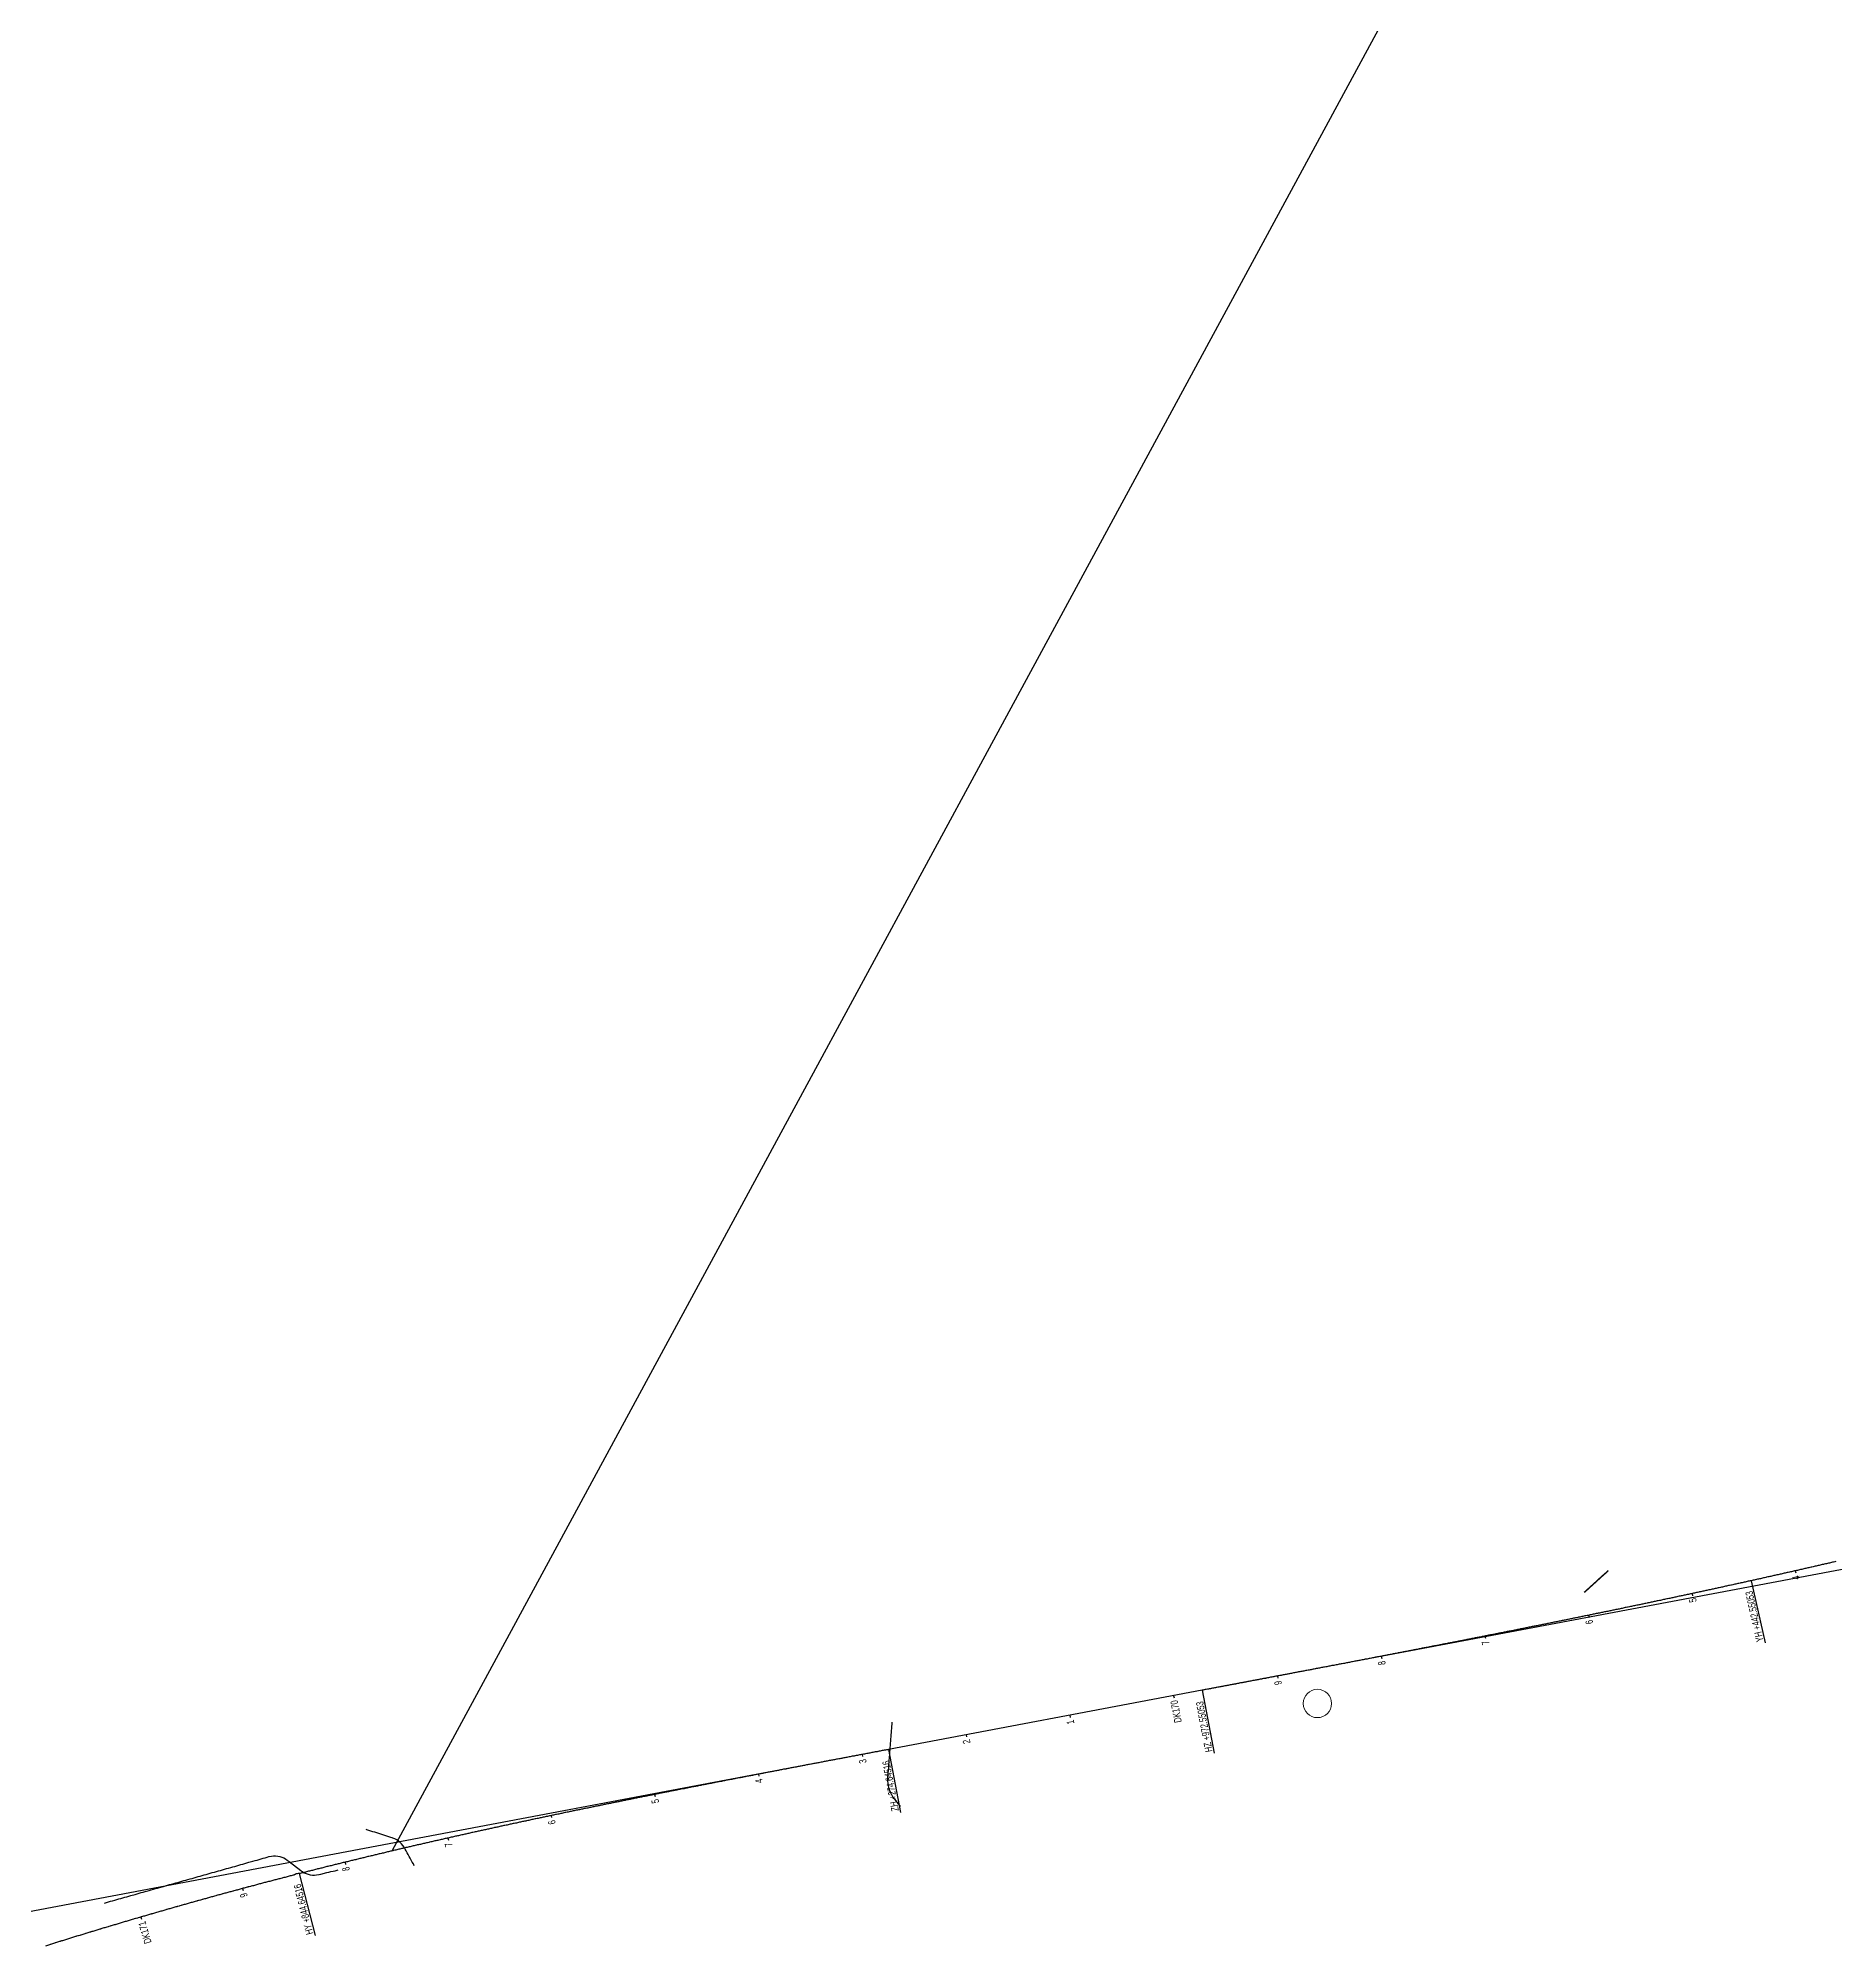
# Model space of a CAD drawing. Header units: millimetres. Extents: x 497834 to 621495, y 3353175 to 3430424.
# Drawn here: x 520217 to 521918, y 3369930 to 3371735 of the extents above; entities that cross this region are included whole.
import ezdxf

# ---------------------------------------------------------------- set-up
doc = ezdxf.new("R2010")
doc.units = ezdxf.units.MM
for name, color, linetype in [('DK改路中线', 7, 'Continuous'), ('dl6', 7, 'Continuous'), ('房屋圆', 7, 'Continuous'), ('沪乍杭打线-0.0-200.8段-施工系转设计系成果-2000坐标系-左线_中线_交点', 7, 'Continuous'), ('沪乍杭打线-0.0-200.8段-施工系转设计系成果-2000坐标系-左线_五大桩', 7, 'Continuous'), ('沪乍杭打线-0.0-200.8段-施工系转设计系成果-2000坐标系-左线_里程', 7, 'Continuous'), ('连接线', 3, 'Continuous')]:
    doc.layers.add(name, color=color, linetype=linetype)
doc.styles.add('PM_LC', font='slromans.shx', dxfattribs={"width": 0.75, "bigfont": 'hztxt.shx'})
doc.styles.add('PM_QX', font='slromans.shx', dxfattribs={"width": 0.75, "bigfont": 'hztxt.shx'})

msp = doc.modelspace()

# ---------------------------------------------------------------- linework, layer by layer
at = {"layer": 'DK改路中线', "color": 3, "linetype": 'Continuous', "ltscale": 2, "const_width": 1.4, "flags": 128}
msp.add_lwpolyline([(521680.5, 3370264), (521682, 3370265.4), (521683.5, 3370266.7), (521686.4, 3370269.4), (521687.9, 3370270.7), (521689.4, 3370272.1), (521690.9, 3370273.4), (521692.4, 3370274.8), (521693.8, 3370276.1), (521695.3, 3370277.5), (521698.3, 3370280.2), (521699.8, 3370281.5), (521701.3, 3370282.8), (521702.7, 3370284.2), (521703.3, 3370284.7)], dxfattribs=at)
at = {"layer": 'DK改路中线', "color": 3, "linetype": 'Continuous', "ltscale": 2, "flags": 128}
for points in [[(521025.3, 3370141.2), (521025.1, 3370139.2), (521025, 3370137.2), (521024.8, 3370135.2), (521024.7, 3370133.2), (521024.5, 3370131.3), (521024.4, 3370129.3), (521024.2, 3370127.3), (521024, 3370125.3), (521023.9, 3370123.3), (521023.7, 3370121.3), (521023.6, 3370119.3), (521023.4, 3370117.3), (521023.3, 3370115.3), (521023.1, 3370113.3), (521022.9, 3370111.3), (521022.6, 3370107.3), (521022.5, 3370105.3), (521022.3, 3370103.3), (521022.2, 3370101.3), (521022, 3370099.3), (521021.9, 3370097.4), (521021.7, 3370095.4), (521021.5, 3370093.4), (521021.4, 3370091.4), (521021.2, 3370089.5, 0.188306), (521021.2, 3370089.4), (521021.1, 3370087.4), (521021.2, 3370085.4), (521021.4, 3370083.4), (521021.7, 3370081.4), (521022.1, 3370079.5), (521022.7, 3370077.6), (521023.4, 3370075.7), (521024.2, 3370073.9), (521025.2, 3370072.1), (521026.3, 3370070.4), (521027.4, 3370068.8), (521027.6, 3370068.6), (521028.7, 3370067.2), (521029.9, 3370065.6), (521031.1, 3370064.1), (521032.4, 3370062.5), (521033.2, 3370061.4)], [(520573.3, 3370005.4), (520572.4, 3370007.1), (520571.4, 3370008.9), (520570.4, 3370010.6), (520569.4, 3370012.4), (520568.5, 3370014.1), (520567.5, 3370015.9), (520566.5, 3370017.6), (520565.6, 3370019.4), (520564.6, 3370021.1), (520563.9, 3370022.4, 0.191102), (520563.6, 3370022.8), (520562.5, 3370024.5), (520561.2, 3370026.1), (520559.8, 3370027.5), (520558.3, 3370028.8), (520556.6, 3370029.9), (520554.9, 3370030.8), (520553, 3370031.6), (520552.4, 3370031.7), (520551.1, 3370032.2), (520549.2, 3370032.8), (520547.3, 3370033.4), (520545.4, 3370034), (520543.5, 3370034.6), (520541.6, 3370035.2), (520537.8, 3370036.4), (520535.9, 3370037), (520534, 3370037.6), (520532.1, 3370038.2), (520528.2, 3370039.5), (520527.7, 3370039.6)], [(520280.1, 3369970.1), (520282.1, 3369970.6), (520284, 3369971.2), (520285.9, 3369971.7), (520287.8, 3369972.2), (520289.8, 3369972.8), (520291.7, 3369973.3), (520293.6, 3369973.9), (520295.5, 3369974.4), (520297.4, 3369975), (520299.4, 3369975.5), (520301.3, 3369976), (520303.2, 3369976.6), (520305.1, 3369977.1), (520309, 3369978.2), (520310.9, 3369978.8), (520312.8, 3369979.3), (520314.8, 3369979.9), (520316.7, 3369980.4), (520318.6, 3369980.9), (520322.5, 3369982), (520324.4, 3369982.6), (520326.3, 3369983.1), (520328.2, 3369983.7), (520330.2, 3369984.2), (520332.1, 3369984.7), (520335.9, 3369985.8), (520337.9, 3369986.4), (520339.8, 3369986.9), (520341.7, 3369987.5), (520343.6, 3369988), (520345.6, 3369988.5), (520347.5, 3369989.1), (520349.4, 3369989.6), (520353.3, 3369990.7), (520355.2, 3369991.3), (520357.1, 3369991.8), (520359, 3369992.3), (520361, 3369992.9), (520362.9, 3369993.4), (520366.7, 3369994.5), (520368.7, 3369995.1), (520370.6, 3369995.6), (520372.5, 3369996.2), (520374.4, 3369996.7), (520376.4, 3369997.2), (520380.2, 3369998.3), (520382.1, 3369998.9), (520384.1, 3369999.4), (520386, 3370000), (520387.9, 3370000.5), (520389.8, 3370001), (520393.7, 3370002.1), (520395.6, 3370002.7), (520397.5, 3370003.2), (520399.5, 3370003.8), (520401.4, 3370004.3), (520403.3, 3370004.8), (520407.2, 3370005.9), (520409.1, 3370006.5), (520411, 3370007), (520412.9, 3370007.6), (520414.9, 3370008.1), (520416.8, 3370008.6), (520420.6, 3370009.7), (520422.6, 3370010.3), (520424.5, 3370010.8), (520426.4, 3370011.4), (520428.3, 3370011.9), (520430.3, 3370012.4), (520432.2, 3370013), (520434.1, 3370013.5), (520435.6, 3370014, -0.235314), (520436, 3370014.1), (520438, 3370014.5), (520440, 3370014.7), (520442, 3370014.7), (520444, 3370014.5), (520445.9, 3370014.1), (520447.8, 3370013.5), (520449.7, 3370012.7), (520451.4, 3370011.8), (520453.1, 3370010.6), (520453.1, 3370010.6), (520454.7, 3370009.4), (520465.8, 3370001), (520466.3, 3370000.6, 0.225031), (520467.5, 3369999.8), (520469.2, 3369998.8), (520471, 3369998), (520472.9, 3369997.3), (520474.8, 3369996.8), (520476.8, 3369996.6), (520478.8, 3369996.5), (520480.8, 3369996.7), (520482.8, 3369997), (520483.1, 3369997.1), (520484.7, 3369997.5), (520490.6, 3369998.9), (520492.5, 3369999.3), (520494.4, 3369999.8), (520496.4, 3370000.3), (520498.3, 3370000.7), (520500.3, 3370001.2), (520501.3, 3370001.4)]]:
    msp.add_lwpolyline(points, format="xyb", dxfattribs=at)
at = {"layer": 'dl6', "color": 3, "linetype": 'Continuous', "ltscale": 2, "flags": 128}
msp.add_lwpolyline([(521918.5, 3370293.2), (521917.5, 3370293), (521916.5, 3370292.7), (521915.5, 3370292.5), (521914.6, 3370292.3), (521913.6, 3370292.1), (521913.6, 3370292.1), (521912.6, 3370291.8), (521911.6, 3370291.6), (521910.7, 3370291.4), (521909.7, 3370291.2), (521908.7, 3370291), (521908.7, 3370291), (521907.7, 3370290.7), (521906.8, 3370290.5), (521905.8, 3370290.3), (521904.8, 3370290.1), (521903.8, 3370289.8), (521903.8, 3370289.8), (521902.9, 3370289.6), (521901.9, 3370289.4), (521900.9, 3370289.2), (521899.9, 3370288.9), (521899, 3370288.7), (521899, 3370288.7), (521898, 3370288.5), (521897, 3370288.3), (521896, 3370288), (521895.1, 3370287.8), (521894.1, 3370287.6), (521894.1, 3370287.6), (521893.1, 3370287.4), (521892.1, 3370287.2), (521891.2, 3370286.9), (521890.2, 3370286.7), (521889.2, 3370286.5), (521889.2, 3370286.5), (521888.2, 3370286.3), (521887.3, 3370286), (521886.3, 3370285.8), (521885.3, 3370285.6), (521884.3, 3370285.4), (521884.3, 3370285.4), (521883.4, 3370285.2), (521882.4, 3370284.9), (521881.4, 3370284.7), (521880.4, 3370284.5), (521879.5, 3370284.3), (521879.5, 3370284.3), (521878.5, 3370284.1), (521877.5, 3370283.8), (521876.5, 3370283.6), (521875.6, 3370283.4), (521874.6, 3370283.2), (521874.6, 3370283.2), (521873.6, 3370283), (521872.6, 3370282.7), (521871.7, 3370282.5), (521870.7, 3370282.3), (521869.7, 3370282.1), (521869.7, 3370282.1), (521868.7, 3370281.9), (521867.8, 3370281.6), (521866.8, 3370281.4), (521865.8, 3370281.2), (521864.8, 3370281), (521864.8, 3370281), (521863.9, 3370280.8), (521862.9, 3370280.5), (521861.9, 3370280.3), (521860.9, 3370280.1), (521860, 3370279.9), (521860, 3370279.9), (521859, 3370279.7), (521858, 3370279.4), (521857, 3370279.2), (521856.1, 3370279), (521855.1, 3370278.8), (521855.1, 3370278.8), (521854.1, 3370278.6), (521853.1, 3370278.4), (521852.2, 3370278.1), (521851.2, 3370277.9), (521850.2, 3370277.7), (521850.2, 3370277.7), (521849.2, 3370277.5), (521848.2, 3370277.3), (521847.3, 3370277), (521846.3, 3370276.8), (521845.3, 3370276.6), (521845.3, 3370276.6), (521844.3, 3370276.4), (521843.4, 3370276.2), (521842.4, 3370276), (521841.4, 3370275.7), (521840.4, 3370275.5), (521840.4, 3370275.5), (521839.5, 3370275.3), (521838.6, 3370275.1), (521837.6, 3370274.9), (521836.6, 3370274.7), (521835.7, 3370274.5), (521834.7, 3370274.3), (521833.7, 3370274), (521832.7, 3370273.8), (521831.8, 3370273.6), (521830.8, 3370273.4), (521829.8, 3370273.2), (521828.8, 3370273), (521827.9, 3370272.8), (521826.9, 3370272.5), (521825.9, 3370272.3), (521824.9, 3370272.1), (521823.9, 3370271.9), (521823, 3370271.7), (521822, 3370271.5), (521821, 3370271.3), (521820, 3370271), (521819.1, 3370270.8), (521818.1, 3370270.6), (521817.1, 3370270.4), (521816.1, 3370270.2), (521815.2, 3370270), (521814.2, 3370269.8), (521813.2, 3370269.5), (521812.2, 3370269.3), (521811.2, 3370269.1), (521810.3, 3370268.9), (521809.3, 3370268.7), (521808.3, 3370268.5), (521807.3, 3370268.3), (521806.4, 3370268.1), (521805.4, 3370267.8), (521804.4, 3370267.6), (521803.4, 3370267.4), (521802.5, 3370267.2), (521801.5, 3370267), (521800.5, 3370266.8), (521799.5, 3370266.6), (521798.5, 3370266.4), (521797.6, 3370266.1), (521796.6, 3370265.9), (521795.6, 3370265.7), (521794.6, 3370265.5), (521793.7, 3370265.3), (521792.7, 3370265.1), (521791.7, 3370264.9), (521790.7, 3370264.7), (521789.7, 3370264.5), (521788.8, 3370264.2), (521787.8, 3370264), (521786.8, 3370263.8), (521785.8, 3370263.6), (521784.9, 3370263.4), (521783.9, 3370263.2), (521782.9, 3370263), (521781.9, 3370262.8), (521780.9, 3370262.6), (521780, 3370262.4), (521779, 3370262.1), (521778, 3370261.9), (521777, 3370261.7), (521776.1, 3370261.5), (521775.1, 3370261.3), (521774.1, 3370261.1), (521773.1, 3370260.9), (521772.1, 3370260.7), (521771.2, 3370260.5), (521770.2, 3370260.3), (521769.2, 3370260.1), (521768.2, 3370259.9), (521767.3, 3370259.6), (521766.3, 3370259.4), (521765.3, 3370259.2), (521764.3, 3370259), (521763.3, 3370258.8), (521762.4, 3370258.6), (521761.4, 3370258.4), (521760.4, 3370258.2), (521759.4, 3370258), (521758.5, 3370257.8), (521757.5, 3370257.6), (521756.5, 3370257.4), (521755.5, 3370257.2), (521754.5, 3370256.9), (521753.6, 3370256.7), (521752.6, 3370256.5), (521751.6, 3370256.3), (521750.6, 3370256.1), (521749.6, 3370255.9), (521748.7, 3370255.7), (521747.7, 3370255.5), (521746.7, 3370255.3), (521745.7, 3370255.1), (521744.8, 3370254.9), (521743.8, 3370254.7), (521742.8, 3370254.5), (521741.8, 3370254.3), (521740.8, 3370254.1), (521739.9, 3370253.9), (521738.9, 3370253.6), (521737.9, 3370253.4), (521736.9, 3370253.2), (521735.9, 3370253), (521735, 3370252.8), (521734, 3370252.6), (521733, 3370252.4), (521732, 3370252.2), (521731.1, 3370252), (521730.1, 3370251.8), (521729.1, 3370251.6), (521728.1, 3370251.4), (521727.1, 3370251.2), (521726.2, 3370251), (521725.2, 3370250.8), (521724.2, 3370250.6), (521723.2, 3370250.4), (521722.2, 3370250.2), (521721.3, 3370250), (521720.3, 3370249.8), (521719.3, 3370249.6), (521718.3, 3370249.4), (521717.3, 3370249.1), (521716.4, 3370248.9), (521715.4, 3370248.7), (521714.4, 3370248.5), (521713.4, 3370248.3), (521712.5, 3370248.1), (521711.5, 3370247.9), (521710.5, 3370247.7), (521709.5, 3370247.5), (521708.5, 3370247.3), (521707.6, 3370247.1), (521706.6, 3370246.9), (521705.6, 3370246.7), (521704.6, 3370246.5), (521703.6, 3370246.3), (521702.7, 3370246.1), (521701.7, 3370245.9), (521700.7, 3370245.7), (521699.7, 3370245.5), (521698.7, 3370245.3), (521697.8, 3370245.1), (521696.8, 3370244.9), (521695.8, 3370244.7), (521694.8, 3370244.5), (521693.8, 3370244.3), (521692.9, 3370244.1), (521691.9, 3370243.9), (521690.9, 3370243.7), (521689.9, 3370243.5), (521688.9, 3370243.3), (521688, 3370243.1), (521687, 3370242.9), (521686, 3370242.7), (521685, 3370242.5), (521684, 3370242.3), (521683.1, 3370242.1), (521682.1, 3370241.9), (521681.1, 3370241.7), (521680.1, 3370241.5), (521679.2, 3370241.3), (521678.2, 3370241.1), (521677.2, 3370240.9), (521676.2, 3370240.7), (521675.2, 3370240.5), (521674.3, 3370240.3), (521673.3, 3370240.1), (521672.3, 3370239.9), (521671.3, 3370239.7), (521670.3, 3370239.5), (521669.4, 3370239.3), (521668.4, 3370239.1), (521667.4, 3370238.9), (521666.4, 3370238.7), (521665.4, 3370238.5), (521664.5, 3370238.3), (521663.5, 3370238.1), (521662.5, 3370237.9), (521661.5, 3370237.7), (521660.5, 3370237.5), (521659.6, 3370237.3), (521658.6, 3370237.1), (521657.6, 3370236.9), (521656.6, 3370236.7), (521655.6, 3370236.5), (521654.7, 3370236.3), (521653.7, 3370236.1), (521652.7, 3370235.9), (521651.7, 3370235.7), (521650.7, 3370235.5), (521649.8, 3370235.3), (521648.8, 3370235.1), (521647.8, 3370234.9), (521646.8, 3370234.7), (521645.8, 3370234.5), (521644.8, 3370234.3), (521643.9, 3370234.1), (521642.9, 3370233.9), (521641.9, 3370233.7), (521640.9, 3370233.5), (521639.9, 3370233.3), (521639, 3370233.1), (521638, 3370232.9), (521637, 3370232.7), (521636, 3370232.5), (521635, 3370232.3), (521634.1, 3370232.2), (521633.1, 3370232), (521632.1, 3370231.8), (521631.1, 3370231.6), (521630.1, 3370231.4), (521629.2, 3370231.2), (521628.2, 3370231), (521627.2, 3370230.8), (521626.2, 3370230.6), (521625.2, 3370230.4), (521624.3, 3370230.2), (521623.3, 3370230), (521622.3, 3370229.8), (521621.3, 3370229.6), (521620.3, 3370229.4), (521619.4, 3370229.2), (521618.4, 3370229), (521617.4, 3370228.8), (521616.4, 3370228.6), (521615.4, 3370228.4), (521614.5, 3370228.2), (521613.5, 3370228), (521612.5, 3370227.8), (521611.5, 3370227.6), (521610.5, 3370227.4), (521609.5, 3370227.3), (521608.6, 3370227.1), (521607.6, 3370226.9), (521606.6, 3370226.7), (521605.6, 3370226.5), (521604.6, 3370226.3), (521603.7, 3370226.1), (521602.7, 3370225.9), (521601.7, 3370225.7), (521600.7, 3370225.5), (521599.7, 3370225.3), (521598.8, 3370225.1), (521597.8, 3370224.9), (521596.8, 3370224.7), (521595.8, 3370224.5), (521594.8, 3370224.3), (521593.9, 3370224.1), (521592.9, 3370223.9), (521591.9, 3370223.8), (521590.9, 3370223.6), (521589.9, 3370223.4), (521589, 3370223.2), (521588, 3370223), (521587, 3370222.8), (521586, 3370222.6), (521585, 3370222.4), (521584, 3370222.2), (521583.1, 3370222), (521582.1, 3370221.8), (521581.1, 3370221.6), (521580.1, 3370221.4), (521579.1, 3370221.2), (521578.2, 3370221), (521577.2, 3370220.9), (521576.2, 3370220.7), (521575.2, 3370220.5), (521574.2, 3370220.3), (521573.3, 3370220.1), (521572.3, 3370219.9), (521571.3, 3370219.7), (521570.3, 3370219.5), (521569.3, 3370219.3), (521568.3, 3370219.1), (521567.4, 3370218.9), (521566.4, 3370218.7), (521565.4, 3370218.5), (521564.4, 3370218.3), (521563.4, 3370218.2), (521562.5, 3370218), (521561.5, 3370217.8), (521560.5, 3370217.6), (521559.5, 3370217.4), (521558.5, 3370217.2), (521557.6, 3370217), (521556.6, 3370216.8), (521555.6, 3370216.6), (521554.6, 3370216.4), (521553.6, 3370216.2), (521552.6, 3370216), (521551.7, 3370215.9), (521550.7, 3370215.7), (521549.7, 3370215.5), (521548.7, 3370215.3), (521547.7, 3370215.1), (521546.8, 3370214.9), (521545.8, 3370214.7), (521544.8, 3370214.5), (521543.8, 3370214.3), (521542.8, 3370214.1), (521541.8, 3370213.9), (521540.9, 3370213.7), (521539.9, 3370213.6), (521538.9, 3370213.4), (521537.9, 3370213.2), (521536.9, 3370213), (521536, 3370212.8), (521535, 3370212.6), (521534, 3370212.4), (521533, 3370212.2), (521532, 3370212), (521531, 3370211.8), (521530.1, 3370211.6), (521529.1, 3370211.5), (521528.1, 3370211.3), (521527.1, 3370211.1), (521526.1, 3370210.9), (521525.2, 3370210.7), (521524.2, 3370210.5), (521523.2, 3370210.3), (521522.2, 3370210.1), (521521.2, 3370209.9), (521520.3, 3370209.7), (521519.3, 3370209.6), (521518.3, 3370209.4), (521517.3, 3370209.2), (521516.3, 3370209), (521515.3, 3370208.8), (521514.4, 3370208.6), (521513.4, 3370208.4), (521512.4, 3370208.2), (521511.4, 3370208), (521510.4, 3370207.8), (521509.5, 3370207.7), (521508.5, 3370207.5), (521507.5, 3370207.3), (521506.5, 3370207.1), (521505.5, 3370206.9), (521504.5, 3370206.7), (521503.6, 3370206.5), (521502.6, 3370206.3), (521501.6, 3370206.1), (521500.6, 3370206), (521499.6, 3370205.8), (521498.6, 3370205.6), (521497.7, 3370205.4), (521496.7, 3370205.2), (521495.7, 3370205), (521494.7, 3370204.8), (521493.7, 3370204.6), (521492.8, 3370204.4), (521491.8, 3370204.2), (521490.8, 3370204.1), (521489.8, 3370203.9), (521488.8, 3370203.7), (521487.8, 3370203.5), (521486.9, 3370203.3), (521485.9, 3370203.1), (521484.9, 3370202.9), (521483.9, 3370202.7), (521482.9, 3370202.6), (521482, 3370202.4), (521481, 3370202.2), (521480, 3370202), (521479, 3370201.8), (521478, 3370201.6), (521477, 3370201.4), (521476.1, 3370201.2), (521475.1, 3370201), (521474.1, 3370200.9), (521473.1, 3370200.7), (521472.1, 3370200.5), (521471.2, 3370200.3), (521470.2, 3370200.1), (521469.2, 3370199.9), (521468.2, 3370199.7), (521467.2, 3370199.5), (521466.2, 3370199.4), (521465.3, 3370199.2), (521464.3, 3370199), (521463.3, 3370198.8), (521462.3, 3370198.6), (521461.3, 3370198.4), (521460.3, 3370198.2), (521459.4, 3370198), (521458.4, 3370197.8), (521457.4, 3370197.7), (521456.4, 3370197.5), (521455.4, 3370197.3), (521454.5, 3370197.1), (521453.5, 3370196.9), (521452.5, 3370196.7), (521451.5, 3370196.5), (521450.5, 3370196.3), (521449.5, 3370196.2), (521448.6, 3370196), (521447.6, 3370195.8), (521446.6, 3370195.6), (521445.6, 3370195.4), (521444.6, 3370195.2), (521443.6, 3370195), (521442.7, 3370194.8), (521441.7, 3370194.7), (521440.7, 3370194.5), (521439.7, 3370194.3), (521438.7, 3370194.1), (521437.8, 3370193.9), (521436.8, 3370193.7), (521435.8, 3370193.5), (521434.8, 3370193.4), (521433.8, 3370193.2), (521432.8, 3370193), (521431.9, 3370192.8), (521430.9, 3370192.6), (521429.9, 3370192.4), (521428.9, 3370192.2), (521427.9, 3370192), (521426.9, 3370191.9), (521426, 3370191.7), (521425, 3370191.5), (521424, 3370191.3), (521423, 3370191.1), (521422, 3370190.9), (521421.1, 3370190.7), (521420.1, 3370190.5), (521419.1, 3370190.4), (521418.1, 3370190.2), (521417.1, 3370190), (521416.1, 3370189.8), (521415.2, 3370189.6), (521414.2, 3370189.4), (521413.2, 3370189.2), (521412.2, 3370189.1), (521411.2, 3370188.9), (521410.2, 3370188.7), (521409.3, 3370188.5), (521408.3, 3370188.3), (521407.3, 3370188.1), (521406.3, 3370187.9), (521405.3, 3370187.8), (521404.4, 3370187.6), (521403.4, 3370187.4), (521402.4, 3370187.2), (521401.4, 3370187), (521400.4, 3370186.8), (521399.4, 3370186.6), (521398.5, 3370186.4), (521397.5, 3370186.3), (521396.5, 3370186.1), (521395.5, 3370185.9), (521394.5, 3370185.7), (521393.5, 3370185.5), (521392.6, 3370185.3), (521391.6, 3370185.1), (521390.6, 3370185), (521389.6, 3370184.8), (521388.6, 3370184.6), (521387.7, 3370184.4), (521386.7, 3370184.2), (521385.7, 3370184), (521384.7, 3370183.8), (521383.7, 3370183.7), (521382.7, 3370183.5), (521381.8, 3370183.3), (521380.8, 3370183.1), (521379.8, 3370182.9), (521378.8, 3370182.7), (521377.8, 3370182.5), (521376.8, 3370182.4), (521375.9, 3370182.2), (521374.9, 3370182), (521373.9, 3370181.8), (521372.9, 3370181.6), (521371.9, 3370181.4), (521370.9, 3370181.2), (521370, 3370181.1), (521369, 3370180.9), (521368, 3370180.7), (521367, 3370180.5), (521366, 3370180.3), (521365.1, 3370180.1), (521364.1, 3370179.9), (521363.1, 3370179.8), (521362.1, 3370179.6), (521361.1, 3370179.4), (521360.1, 3370179.2), (521359.2, 3370179), (521358.2, 3370178.8), (521357.2, 3370178.6), (521356.2, 3370178.5), (521355.2, 3370178.3), (521354.2, 3370178.1), (521353.3, 3370177.9), (521352.3, 3370177.7), (521351.3, 3370177.5), (521350.3, 3370177.3), (521349.3, 3370177.2), (521348.3, 3370177), (521347.4, 3370176.8), (521346.4, 3370176.6), (521345.4, 3370176.4), (521344.4, 3370176.2), (521343.4, 3370176), (521342.5, 3370175.9), (521341.5, 3370175.7), (521340.5, 3370175.5), (521339.5, 3370175.3), (521338.5, 3370175.1), (521337.5, 3370174.9), (521336.6, 3370174.7), (521335.6, 3370174.6), (521334.6, 3370174.4), (521333.6, 3370174.2), (521332.6, 3370174), (521331.6, 3370173.8), (521330.7, 3370173.6), (521329.7, 3370173.4), (521328.7, 3370173.3), (521327.7, 3370173.1), (521326.7, 3370172.9), (521325.7, 3370172.7), (521324.8, 3370172.5), (521323.8, 3370172.3), (521322.8, 3370172.1), (521321.8, 3370172), (521320.8, 3370171.8), (521319.9, 3370171.6), (521318.9, 3370171.4), (521022, 3370115.4), (521021.1, 3370115.2), (521020.1, 3370115), (521019.1, 3370114.8), (521018.1, 3370114.6), (521017.1, 3370114.4), (521016.1, 3370114.3), (521015.2, 3370114.1), (521014.2, 3370113.9), (521013.2, 3370113.7), (521012.2, 3370113.5), (521011.2, 3370113.3), (521010.3, 3370113.1), (521009.3, 3370113), (521008.3, 3370112.8), (521007.3, 3370112.6), (521006.3, 3370112.4), (521005.3, 3370112.2), (521004.4, 3370112), (521003.4, 3370111.8), (521002.4, 3370111.7), (521001.4, 3370111.5), (521000.4, 3370111.3), (520999.4, 3370111.1), (520998.5, 3370110.9), (520997.5, 3370110.7), (520996.5, 3370110.5), (520995.5, 3370110.4), (520994.5, 3370110.2), (520993.5, 3370110), (520992.6, 3370109.8), (520991.6, 3370109.6), (520990.6, 3370109.4), (520989.6, 3370109.2), (520988.6, 3370109.1), (520987.7, 3370108.9), (520986.7, 3370108.7), (520985.7, 3370108.5), (520984.7, 3370108.3), (520983.7, 3370108.1), (520982.7, 3370107.9), (520981.8, 3370107.8), (520980.8, 3370107.6), (520979.8, 3370107.4), (520978.8, 3370107.2), (520977.8, 3370107), (520976.8, 3370106.8), (520975.9, 3370106.6), (520974.9, 3370106.5), (520973.9, 3370106.3), (520972.9, 3370106.1), (520971.9, 3370105.9), (520970.9, 3370105.7), (520970, 3370105.5), (520969, 3370105.3), (520968, 3370105.2), (520967, 3370105), (520966, 3370104.8), (520965.1, 3370104.6), (520964.1, 3370104.4), (520963.1, 3370104.2), (520962.1, 3370104), (520961.1, 3370103.9), (520960.1, 3370103.7), (520959.2, 3370103.5), (520958.2, 3370103.3), (520957.2, 3370103.1), (520956.2, 3370102.9), (520955.2, 3370102.7), (520954.2, 3370102.5), (520953.3, 3370102.4), (520952.3, 3370102.2), (520951.3, 3370102), (520950.3, 3370101.8), (520949.3, 3370101.6), (520948.4, 3370101.4), (520947.4, 3370101.2), (520946.4, 3370101.1), (520945.4, 3370100.9), (520944.4, 3370100.7), (520943.4, 3370100.5), (520942.5, 3370100.3), (520941.5, 3370100.1), (520940.5, 3370099.9), (520939.5, 3370099.7), (520938.5, 3370099.6), (520937.5, 3370099.4), (520936.6, 3370099.2), (520935.6, 3370099), (520934.6, 3370098.8), (520933.6, 3370098.6), (520932.6, 3370098.4), (520931.6, 3370098.3), (520930.7, 3370098.1), (520929.7, 3370097.9), (520928.7, 3370097.7), (520927.7, 3370097.5), (520926.7, 3370097.3), (520925.8, 3370097.1), (520924.8, 3370096.9), (520923.8, 3370096.8), (520922.8, 3370096.6), (520921.8, 3370096.4), (520920.8, 3370096.2), (520919.9, 3370096), (520918.9, 3370095.8), (520917.9, 3370095.6), (520916.9, 3370095.4), (520915.9, 3370095.3), (520915, 3370095.1), (520914, 3370094.9), (520913, 3370094.7), (520912, 3370094.5), (520911, 3370094.3), (520910, 3370094.1), (520909.1, 3370093.9), (520908.1, 3370093.8), (520907.1, 3370093.6), (520906.1, 3370093.4), (520905.1, 3370093.2), (520904.1, 3370093), (520903.2, 3370092.8), (520902.2, 3370092.6), (520901.2, 3370092.4), (520900.2, 3370092.2), (520899.2, 3370092.1), (520898.3, 3370091.9), (520897.3, 3370091.7), (520896.3, 3370091.5), (520895.3, 3370091.3), (520894.3, 3370091.1), (520893.3, 3370090.9), (520892.4, 3370090.7), (520891.4, 3370090.5), (520890.4, 3370090.4), (520889.4, 3370090.2), (520888.4, 3370090), (520887.5, 3370089.8), (520886.5, 3370089.6), (520885.5, 3370089.4), (520884.5, 3370089.2), (520883.5, 3370089), (520882.5, 3370088.8), (520881.6, 3370088.7), (520880.6, 3370088.5), (520879.6, 3370088.3), (520878.6, 3370088.1), (520877.6, 3370087.9), (520876.7, 3370087.7), (520875.7, 3370087.5), (520874.7, 3370087.3), (520873.7, 3370087.1), (520872.7, 3370086.9), (520871.7, 3370086.8), (520870.8, 3370086.6), (520869.8, 3370086.4), (520868.8, 3370086.2), (520867.8, 3370086), (520866.8, 3370085.8), (520865.9, 3370085.6), (520864.9, 3370085.4), (520863.9, 3370085.2), (520862.9, 3370085), (520861.9, 3370084.9), (520860.9, 3370084.7), (520860, 3370084.5), (520859, 3370084.3), (520858, 3370084.1), (520857, 3370083.9), (520856, 3370083.7), (520855.1, 3370083.5), (520854.1, 3370083.3), (520853.1, 3370083.1), (520852.1, 3370082.9), (520851.1, 3370082.8), (520850.1, 3370082.6), (520849.2, 3370082.4), (520848.2, 3370082.2), (520847.2, 3370082), (520846.2, 3370081.8), (520845.2, 3370081.6), (520844.3, 3370081.4), (520843.3, 3370081.2), (520842.3, 3370081), (520841.3, 3370080.8), (520840.3, 3370080.6), (520839.4, 3370080.5), (520838.4, 3370080.3), (520837.4, 3370080.1), (520836.4, 3370079.9), (520835.4, 3370079.7), (520834.4, 3370079.5), (520833.5, 3370079.3), (520832.5, 3370079.1), (520831.5, 3370078.9), (520830.5, 3370078.7), (520829.5, 3370078.5), (520828.6, 3370078.3), (520827.6, 3370078.1), (520826.6, 3370078), (520825.6, 3370077.8), (520824.6, 3370077.6), (520823.7, 3370077.4), (520822.7, 3370077.2), (520821.7, 3370077), (520820.7, 3370076.8), (520819.7, 3370076.6), (520818.7, 3370076.4), (520817.8, 3370076.2), (520816.8, 3370076), (520815.8, 3370075.8), (520814.8, 3370075.6), (520813.8, 3370075.4), (520812.9, 3370075.2), (520811.9, 3370075), (520810.9, 3370074.9), (520809.9, 3370074.7), (520808.9, 3370074.5), (520808, 3370074.3), (520807, 3370074.1), (520806, 3370073.9), (520805, 3370073.7), (520804, 3370073.5), (520803, 3370073.3), (520802.1, 3370073.1), (520801.1, 3370072.9), (520800.1, 3370072.7), (520799.1, 3370072.5), (520798.1, 3370072.3), (520797.2, 3370072.1), (520796.2, 3370071.9), (520795.2, 3370071.7), (520794.2, 3370071.5), (520793.2, 3370071.3), (520792.3, 3370071.1), (520791.3, 3370070.9), (520790.3, 3370070.8), (520789.3, 3370070.6), (520788.3, 3370070.4), (520787.4, 3370070.2), (520786.4, 3370070), (520785.4, 3370069.8), (520784.4, 3370069.6), (520783.4, 3370069.4), (520782.5, 3370069.2), (520781.5, 3370069), (520780.5, 3370068.8), (520779.5, 3370068.6), (520778.5, 3370068.4), (520777.6, 3370068.2), (520776.6, 3370068), (520775.6, 3370067.8), (520774.6, 3370067.6), (520773.6, 3370067.4), (520772.7, 3370067.2), (520771.7, 3370067), (520770.7, 3370066.8), (520769.7, 3370066.6), (520768.7, 3370066.4), (520767.8, 3370066.2), (520766.8, 3370066), (520765.8, 3370065.8), (520764.8, 3370065.6), (520763.8, 3370065.4), (520762.9, 3370065.2), (520761.9, 3370065), (520760.9, 3370064.8), (520759.9, 3370064.6), (520758.9, 3370064.4), (520758, 3370064.2), (520757, 3370064), (520756, 3370063.8), (520755, 3370063.6), (520754, 3370063.4), (520753.1, 3370063.2), (520752.1, 3370063), (520751.1, 3370062.8), (520750.1, 3370062.6), (520749.1, 3370062.4), (520748.2, 3370062.2), (520747.2, 3370062), (520746.2, 3370061.8), (520745.2, 3370061.6), (520744.2, 3370061.4), (520743.3, 3370061.2), (520742.3, 3370061), (520741.3, 3370060.8), (520740.3, 3370060.6), (520739.3, 3370060.4), (520738.4, 3370060.2), (520737.4, 3370060), (520736.4, 3370059.8), (520735.4, 3370059.6), (520734.4, 3370059.4), (520733.5, 3370059.2), (520732.5, 3370059), (520731.5, 3370058.8), (520730.5, 3370058.6), (520729.5, 3370058.4), (520728.6, 3370058.2), (520727.6, 3370058), (520726.6, 3370057.8), (520725.6, 3370057.6), (520724.6, 3370057.4), (520723.7, 3370057.2), (520722.7, 3370057), (520721.7, 3370056.8), (520720.7, 3370056.6), (520719.8, 3370056.4), (520718.8, 3370056.2), (520717.8, 3370056), (520716.8, 3370055.8), (520715.8, 3370055.6), (520714.9, 3370055.3), (520713.9, 3370055.1), (520712.9, 3370054.9), (520711.9, 3370054.7), (520710.9, 3370054.5), (520710, 3370054.3), (520709, 3370054.1), (520708, 3370053.9), (520707, 3370053.7), (520706, 3370053.5), (520705.1, 3370053.3), (520704.1, 3370053.1), (520703.1, 3370052.9), (520702.1, 3370052.7), (520701.2, 3370052.5), (520700.2, 3370052.3), (520699.2, 3370052.1), (520698.2, 3370051.9), (520697.2, 3370051.7), (520696.3, 3370051.4), (520695.3, 3370051.2), (520694.3, 3370051), (520693.3, 3370050.8), (520692.3, 3370050.6), (520691.4, 3370050.4), (520690.4, 3370050.2), (520689.4, 3370050), (520688.4, 3370049.8), (520687.5, 3370049.6), (520686.5, 3370049.4), (520685.5, 3370049.2), (520684.5, 3370049), (520683.5, 3370048.8), (520682.6, 3370048.5), (520681.6, 3370048.3), (520680.6, 3370048.1), (520679.6, 3370047.9), (520678.7, 3370047.7), (520677.7, 3370047.5), (520676.7, 3370047.3), (520675.7, 3370047.1), (520674.7, 3370046.9), (520673.8, 3370046.7), (520672.8, 3370046.5), (520671.8, 3370046.2), (520670.8, 3370046), (520669.9, 3370045.8), (520668.9, 3370045.6), (520667.9, 3370045.4), (520666.9, 3370045.2), (520665.9, 3370045), (520665, 3370044.8), (520664, 3370044.6), (520663, 3370044.3), (520662, 3370044.1), (520661.1, 3370043.9), (520660.1, 3370043.7), (520659.1, 3370043.5), (520658.1, 3370043.3), (520657.1, 3370043.1), (520656.2, 3370042.9), (520655.2, 3370042.7), (520654.2, 3370042.4), (520653.2, 3370042.2), (520652.3, 3370042), (520651.3, 3370041.8), (520650.3, 3370041.6), (520649.3, 3370041.4), (520648.4, 3370041.2), (520647.4, 3370041), (520646.4, 3370040.7), (520645.4, 3370040.5), (520644.4, 3370040.3), (520643.5, 3370040.1), (520642.5, 3370039.9), (520641.5, 3370039.7), (520640.5, 3370039.5), (520639.6, 3370039.2), (520638.6, 3370039), (520637.6, 3370038.8), (520636.6, 3370038.6), (520635.7, 3370038.4), (520634.7, 3370038.2), (520633.7, 3370038), (520632.7, 3370037.7), (520631.7, 3370037.5), (520630.8, 3370037.3), (520629.8, 3370037.1), (520628.8, 3370036.9), (520627.8, 3370036.7), (520626.9, 3370036.4), (520625.9, 3370036.2), (520624.9, 3370036), (520623.9, 3370035.8), (520623, 3370035.6), (520622, 3370035.4), (520621, 3370035.1), (520620, 3370034.9), (520619.1, 3370034.7), (520618.1, 3370034.5), (520617.1, 3370034.3), (520616.1, 3370034), (520615.2, 3370033.8), (520614.2, 3370033.6), (520613.2, 3370033.4), (520612.2, 3370033.2), (520611.3, 3370033), (520610.3, 3370032.7), (520609.3, 3370032.5), (520608.3, 3370032.3), (520607.3, 3370032.1), (520606.4, 3370031.9), (520605.4, 3370031.6), (520604.4, 3370031.4), (520603.4, 3370031.2), (520602.5, 3370031), (520601.5, 3370030.8), (520600.5, 3370030.5), (520599.5, 3370030.3), (520598.6, 3370030.1), (520597.6, 3370029.9), (520596.6, 3370029.7), (520595.6, 3370029.4), (520594.7, 3370029.2), (520593.7, 3370029), (520592.7, 3370028.8), (520591.7, 3370028.5), (520590.8, 3370028.3), (520589.8, 3370028.1), (520588.8, 3370027.9), (520587.8, 3370027.7), (520586.9, 3370027.4), (520585.9, 3370027.2), (520584.9, 3370027), (520583.9, 3370026.8), (520583, 3370026.5), (520582, 3370026.3), (520581, 3370026.1), (520580, 3370025.9), (520579.1, 3370025.6), (520578.1, 3370025.4), (520577.1, 3370025.2), (520576.1, 3370025), (520575.2, 3370024.7), (520574.2, 3370024.5), (520573.2, 3370024.3), (520572.3, 3370024.1), (520571.3, 3370023.8), (520570.3, 3370023.6), (520569.3, 3370023.4), (520568.4, 3370023.2), (520567.4, 3370022.9), (520566.4, 3370022.7), (520565.4, 3370022.5), (520564.5, 3370022.3), (520563.5, 3370022), (520562.5, 3370021.8), (520561.5, 3370021.6), (520560.6, 3370021.3), (520559.6, 3370021.1), (520558.6, 3370020.9), (520557.6, 3370020.7), (520556.7, 3370020.4), (520555.7, 3370020.2), (520554.7, 3370020), (520553.7, 3370019.7), (520552.8, 3370019.5), (520551.8, 3370019.3), (520550.8, 3370019.1), (520549.9, 3370018.8), (520548.9, 3370018.6), (520547.9, 3370018.4), (520546.9, 3370018.1), (520546, 3370017.9), (520545, 3370017.7), (520544, 3370017.4), (520543, 3370017.2), (520542.1, 3370017), (520541.1, 3370016.7), (520540.1, 3370016.5), (520539.2, 3370016.3), (520538.2, 3370016.1), (520537.2, 3370015.8), (520536.2, 3370015.6), (520535.3, 3370015.4), (520534.3, 3370015.1), (520533.3, 3370014.9), (520532.3, 3370014.7), (520531.4, 3370014.4), (520530.4, 3370014.2), (520529.4, 3370014), (520528.5, 3370013.7), (520527.5, 3370013.5), (520526.5, 3370013.3), (520525.5, 3370013), (520524.6, 3370012.8), (520523.6, 3370012.6), (520522.6, 3370012.3), (520521.7, 3370012.1), (520520.7, 3370011.8), (520519.7, 3370011.6), (520518.7, 3370011.4), (520517.8, 3370011.1), (520516.8, 3370010.9), (520515.8, 3370010.7), (520514.8, 3370010.4), (520513.9, 3370010.2), (520512.9, 3370010), (520511.9, 3370009.7), (520511, 3370009.5), (520510, 3370009.2), (520509, 3370009), (520508, 3370008.8), (520507.1, 3370008.5), (520506.1, 3370008.3), (520505.1, 3370008.1), (520504.2, 3370007.8), (520503.2, 3370007.6), (520502.2, 3370007.3), (520501.3, 3370007.1), (520500.3, 3370006.9), (520499.3, 3370006.6), (520498.3, 3370006.4), (520497.4, 3370006.1), (520496.4, 3370005.9), (520495.4, 3370005.7), (520494.5, 3370005.4), (520493.5, 3370005.2), (520492.5, 3370004.9), (520491.5, 3370004.7), (520490.6, 3370004.5), (520489.6, 3370004.2), (520488.6, 3370004), (520487.7, 3370003.7), (520486.7, 3370003.5), (520485.7, 3370003.2), (520484.8, 3370003), (520483.8, 3370002.8), (520482.8, 3370002.5), (520481.8, 3370002.3), (520480.9, 3370002), (520479.9, 3370001.8), (520478.9, 3370001.5), (520478, 3370001.3), (520477, 3370001), (520476, 3370000.8), (520475.1, 3370000.6), (520474.1, 3370000.3), (520473.1, 3370000.1), (520472.1, 3369999.8), (520471.2, 3369999.6), (520470.2, 3369999.3), (520469.2, 3369999.1), (520468.3, 3369998.8), (520467.3, 3369998.6), (520466.3, 3369998.3), (520465.4, 3369998.1), (520464.4, 3369997.9, 0.202862), (520463.4, 3369997.9), (520462.4, 3369997.8), (520461.4, 3369997.6), (520460.5, 3369997.2), (520459.7, 3369996.7), (520459.5, 3369996.6), (520458.7, 3369996.4), (520457.7, 3369996.1), (520456.8, 3369995.9), (520455.8, 3369995.7), (520454.8, 3369995.4), (520454.7, 3369995.4), (520453.9, 3369995.2), (520452.9, 3369994.9), (520451.9, 3369994.7), (520451, 3369994.4), (520450, 3369994.2), (520449.9, 3369994.1), (520449, 3369993.9), (520448.1, 3369993.7), (520447.1, 3369993.4), (520446.1, 3369993.1), (520445.2, 3369992.9), (520445, 3369992.9), (520444.2, 3369992.6), (520443.2, 3369992.4), (520442.3, 3369992.1), (520441.3, 3369991.9), (520440.3, 3369991.6), (520440.2, 3369991.6), (520439.4, 3369991.4), (520438.4, 3369991.1), (520437.4, 3369990.9), (520436.4, 3369990.6), (520435.5, 3369990.4), (520435.3, 3369990.3), (520434.5, 3369990.1), (520433.5, 3369989.9), (520432.6, 3369989.6), (520431.6, 3369989.4), (520430.6, 3369989.1), (520430.5, 3369989.1), (520429.7, 3369988.8), (520428.7, 3369988.6), (520427.7, 3369988.3), (520426.8, 3369988.1), (520425.8, 3369987.8), (520425.7, 3369987.8), (520424.8, 3369987.6), (520423.9, 3369987.3), (520422.9, 3369987.1), (520421.9, 3369986.8), (520421, 3369986.5), (520420.8, 3369986.5), (520420, 3369986.3), (520419, 3369986), (520418.1, 3369985.8), (520417.1, 3369985.5), (520416.1, 3369985.3), (520416, 3369985.2), (520415.2, 3369985), (520414.2, 3369984.7), (520413.2, 3369984.5), (520412.3, 3369984.2), (520411.3, 3369984), (520411.2, 3369983.9), (520410.4, 3369983.7), (520409.4, 3369983.4), (520408.4, 3369983.2), (520407.5, 3369982.9), (520406.5, 3369982.7), (520406.4, 3369982.6), (520405.5, 3369982.4), (520404.6, 3369982.1), (520403.6, 3369981.9), (520402.6, 3369981.6), (520401.7, 3369981.4), (520401.5, 3369981.3), (520400.7, 3369981.1), (520399.7, 3369980.8), (520398.8, 3369980.6), (520397.8, 3369980.3), (520396.8, 3369980), (520396.7, 3369980), (520395.9, 3369979.8), (520394.9, 3369979.5), (520393.9, 3369979.3), (520393, 3369979), (520392, 3369978.7), (520391.9, 3369978.7), (520391, 3369978.5), (520390.1, 3369978.2), (520389.1, 3369977.9), (520388.2, 3369977.7), (520387.2, 3369977.4), (520387.1, 3369977.4), (520386.2, 3369977.1), (520385.3, 3369976.9), (520384.3, 3369976.6), (520383.3, 3369976.4), (520382.4, 3369976.1), (520382.2, 3369976.1), (520381.4, 3369975.8), (520380.4, 3369975.6), (520379.5, 3369975.3), (520378.5, 3369975), (520377.5, 3369974.8), (520377.4, 3369974.7), (520376.6, 3369974.5), (520375.6, 3369974.2), (520374.7, 3369974), (520373.7, 3369973.7), (520372.7, 3369973.4), (520372.6, 3369973.4), (520371.8, 3369973.2), (520370.8, 3369972.9), (520369.8, 3369972.6), (520368.9, 3369972.4), (520367.9, 3369972.1), (520367.8, 3369972), (520367, 3369971.8), (520366, 3369971.5), (520365, 3369971.3), (520364.1, 3369971), (520363.1, 3369970.7), (520363, 3369970.7), (520362.1, 3369970.5), (520361.2, 3369970.2), (520360.2, 3369969.9), (520359.2, 3369969.7), (520358.3, 3369969.4), (520358.2, 3369969.3), (520357.3, 3369969.1), (520356.4, 3369968.8), (520355.4, 3369968.6), (520354.4, 3369968.3), (520353.5, 3369968), (520353.3, 3369968), (520352.5, 3369967.8), (520351.5, 3369967.5), (520350.6, 3369967.2), (520349.6, 3369966.9), (520348.7, 3369966.7), (520348.5, 3369966.6), (520347.7, 3369966.4), (520346.7, 3369966.1), (520345.8, 3369965.8), (520344.8, 3369965.6), (520343.9, 3369965.3), (520343.7, 3369965.3), (520342.9, 3369965), (520341.9, 3369964.7), (520341, 3369964.5), (520340, 3369964.2), (520339, 3369963.9), (520338.9, 3369963.9), (520338.1, 3369963.6), (520337.1, 3369963.4), (520336.2, 3369963.1), (520335.2, 3369962.8), (520334.2, 3369962.5), (520334.1, 3369962.5), (520333.3, 3369962.3), (520332.3, 3369962), (520331.4, 3369961.7), (520330.4, 3369961.4), (520329.4, 3369961.2), (520329.3, 3369961.1), (520328.5, 3369960.9), (520327.5, 3369960.6), (520326.6, 3369960.3), (520325.6, 3369960), (520324.6, 3369959.8), (520324.5, 3369959.7), (520323.7, 3369959.5), (520322.7, 3369959.2), (520321.7, 3369958.9), (520320.8, 3369958.7), (520319.8, 3369958.4), (520319.7, 3369958.3), (520318.9, 3369958.1), (520317.9, 3369957.8), (520316.9, 3369957.5), (520316, 3369957.3), (520315, 3369957), (520314.9, 3369956.9), (520314.1, 3369956.7), (520313.1, 3369956.4), (520312.1, 3369956.1), (520311.2, 3369955.9), (520310.2, 3369955.6), (520310.1, 3369955.5), (520309.3, 3369955.3), (520308.3, 3369955), (520307.4, 3369954.7), (520306.4, 3369954.4), (520305.4, 3369954.2), (520305.3, 3369954.1), (520304.5, 3369953.9), (520303.5, 3369953.6), (520302.6, 3369953.3), (520301.6, 3369953), (520300.6, 3369952.7), (520300.5, 3369952.7), (520299.7, 3369952.5), (520298.7, 3369952.2), (520297.8, 3369951.9), (520296.8, 3369951.6), (520295.8, 3369951.3), (520295.7, 3369951.3), (520294.9, 3369951), (520293.9, 3369950.8), (520293, 3369950.5), (520292, 3369950.2), (520291.1, 3369949.9), (520290.9, 3369949.9), (520290.1, 3369949.6), (520289.1, 3369949.3), (520288.2, 3369949), (520287.2, 3369948.8), (520286.3, 3369948.5), (520286.1, 3369948.4), (520285.3, 3369948.2), (520284.3, 3369947.9), (520283.4, 3369947.6), (520282.4, 3369947.3), (520281.5, 3369947), (520281.3, 3369947), (520280.5, 3369946.7), (520279.6, 3369946.5), (520278.6, 3369946.2), (520277.6, 3369945.9), (520276.7, 3369945.6), (520276.6, 3369945.5), (520275.7, 3369945.3), (520274.8, 3369945), (520273.8, 3369944.7), (520272.9, 3369944.4), (520271.9, 3369944.1), (520271.8, 3369944.1), (520270.9, 3369943.8), (520270, 3369943.6), (520269, 3369943.3), (520268.1, 3369943), (520267.1, 3369942.7), (520267, 3369942.6), (520266.2, 3369942.4), (520265.2, 3369942.1), (520264.2, 3369941.8), (520263.3, 3369941.5), (520262.3, 3369941.2), (520262.2, 3369941.2), (520261.4, 3369940.9), (520260.4, 3369940.6), (520259.5, 3369940.3), (520258.5, 3369940.1), (520257.6, 3369939.8), (520257.4, 3369939.7), (520256.6, 3369939.5), (520255.6, 3369939.2), (520254.7, 3369938.9), (520253.7, 3369938.6), (520252.8, 3369938.3), (520252.6, 3369938.3), (520251.8, 3369938), (520250.9, 3369937.7), (520249.9, 3369937.4), (520249, 3369937.1), (520248, 3369936.8), (520247.9, 3369936.8), (520247, 3369936.5), (520246.1, 3369936.2), (520245.1, 3369935.9), (520244.2, 3369935.6), (520243.2, 3369935.3), (520243.1, 3369935.3), (520242.3, 3369935), (520241.3, 3369934.7), (520240.4, 3369934.4), (520239.4, 3369934.2), (520238.4, 3369933.9), (520238.3, 3369933.8), (520237.5, 3369933.6), (520236.5, 3369933.3), (520235.6, 3369933), (520234.6, 3369932.7), (520233.7, 3369932.4), (520233.5, 3369932.3), (520232.7, 3369932.1), (520231.8, 3369931.8), (520230.8, 3369931.5), (520229.9, 3369931.2), (520228.9, 3369930.9), (520228.8, 3369930.8), (520227.9, 3369930.6), (520227, 3369930.3), (520226, 3369930), (520225.1, 3369929.7), (520224.1, 3369929.4)], format="xyb", dxfattribs=at)
at = {"layer": '房屋圆', "lineweight": 0}
msp.add_circle((521428, 3370158.9), 13.4, dxfattribs=at)
at = {"layer": '沪乍杭打线-0.0-200.8段-施工系转设计系成果-2000坐标系-左线_中线_交点', "color": 6, "linetype": 'Continuous', "ltscale": 2}
for p, q in [((521978, 3370295.8), (521318.9, 3370171.4)), ((521022, 3370115.4), (518532.7, 3369645.4))]:
    msp.add_line(p, q, dxfattribs=at)
at = {"layer": '沪乍杭打线-0.0-200.8段-施工系转设计系成果-2000坐标系-左线_五大桩', "color": 5, "linetype": 'Continuous', "ltscale": 2}
for p, q in [((521838.6, 3370275.1), (521851.6, 3370216.3)), ((521318.9, 3370171.4), (521330.1, 3370111.8)), ((521022, 3370115.4), (521033.3, 3370055.8)), ((520464.4, 3369997.9), (520479.3, 3369939.5))]:
    msp.add_line(p, q, dxfattribs=at)
at = {"layer": '沪乍杭打线-0.0-200.8段-施工系转设计系成果-2000坐标系-左线_里程', "color": 5, "linetype": 'Continuous', "ltscale": 2}
for p, q in [((521880.1, 3370284.4), (521880.6, 3370282.5)), ((521782.5, 3370262.9), (521782.9, 3370260.9)), ((521684.6, 3370242.4), (521685, 3370240.4)), ((521586.5, 3370222.7), (521586.9, 3370220.7)), ((521488.4, 3370203.6), (521488.8, 3370201.6)), ((521390.2, 3370184.9), (521390.5, 3370182.9)), ((521291.9, 3370166.3), (521292.3, 3370164.3)), ((521193.6, 3370147.8), (521194, 3370145.8)), ((521095.4, 3370129.2), (521095.8, 3370127.2)), ((520997.1, 3370110.7), (520997.5, 3370108.7)), ((520898.9, 3370092), (520899.3, 3370090)), ((520800.7, 3370072.8), (520801.1, 3370070.9)), ((520702.8, 3370052.8), (520703.2, 3370050.9)), ((520605.1, 3370031.6), (520605.5, 3370029.6)), ((520507.7, 3370008.7), (520508.2, 3370006.7)), ((520410.8, 3369983.8), (520411.4, 3369981.9)), ((520314.6, 3369956.8), (520315.1, 3369954.9))]:
    msp.add_line(p, q, dxfattribs=at)
at = {"layer": '连接线', "color": 3}
msp.add_polyline3d([(520552.4, 3370019.4, 0), (553263.3, 3430423.5, 0)], dxfattribs=at)

# ---------------------------------------------------------------- texts
at = {"layer": '沪乍杭打线-0.0-200.8段-施工系转设计系成果-2000坐标系-左线_五大桩', "color": 5, "style": 'PM_QX', "width": 0.75}
for s, rotation, p in [('YH +442.55053', 102.4768, (521850.2, 3370218)), ('HZ +972.55053', 100.6905, (521328.8, 3370113.6)), ('ZH +274.64516', 100.6905, (521031.9, 3370057.6)), ('HY +844.64516', 104.3193, (520477.8, 3369941.2))]:
    msp.add_text(s, height=7, rotation=rotation, dxfattribs=at).set_placement(p)
at = {"layer": '沪乍杭打线-0.0-200.8段-施工系转设计系成果-2000坐标系-左线_里程', "color": 2, "style": 'PM_LC', "width": 0.75}
for s, rotation, p in [('4', 102.7637, (521884.7, 3370276.8)), ('5', 102.1106, (521787, 3370255.3)), ('6', 101.5731, (521689, 3370234.7)), ('7', 101.1629, (521590.9, 3370215)), ('8', 100.8799, (521492.7, 3370195.9)), ('9', 100.724, (521394.5, 3370177.1)), ('DK170', 100.6905, (521299.6, 3370141.4)), ('1', 100.6905, (521198, 3370140)), ('2', 100.6905, (521099.7, 3370121.5)), ('3', 100.6977, (521001.4, 3370102.9)), ('4', 100.866, (520903.2, 3370084.3)), ('5', 101.2577, (520805.1, 3370065.1)), ('6', 101.8728, (520707.2, 3370045.2)), ('7', 102.7112, (520609.6, 3370024)), ('8', 103.7731, (520512.4, 3370001.2)), ('9', 105.0241, (520415.7, 3369976.4)), ('DK171', 106.2973, (520324.7, 3369932.8))]:
    msp.add_text(s, height=7, rotation=rotation, dxfattribs=at).set_placement(p)

doc.saveas('drawing.dxf')
